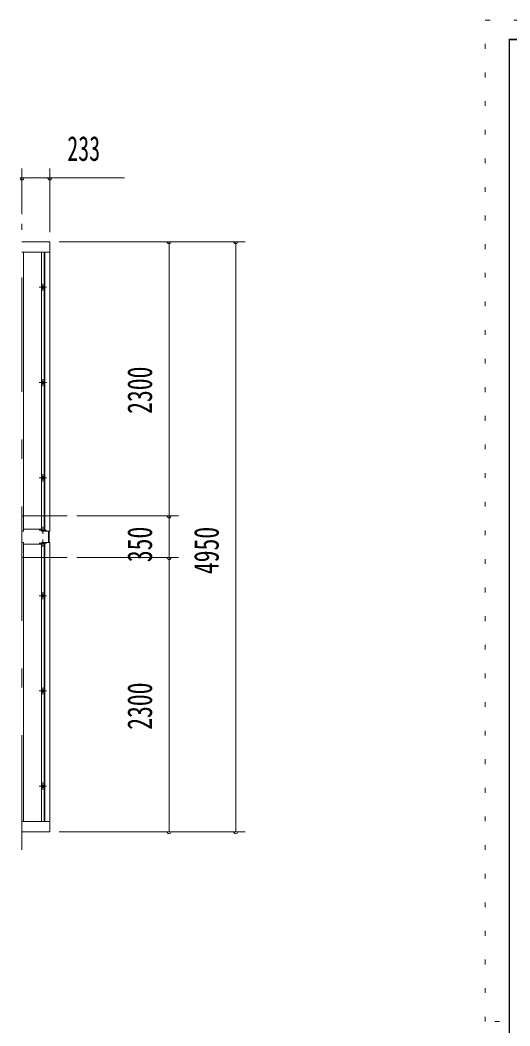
# Model space of a CAD drawing. Units: millimetres, scale not verified. Extents: x -34436 to 34436, y -16161 to 16159.
# Drawn here: x -15591 to -11477, y 7723 to 16159 of the extents above; entities that cross this region are included whole.
import ezdxf
from ezdxf.enums import TextEntityAlignment as Align

# ---------------------------------------------------------------- set-up
doc = ezdxf.new("R2010")
doc.units = ezdxf.units.MM
doc.header["$LTSCALE"] = 80
doc.linetypes.add('USER3', pattern=[24, 12, -5, 2, -5])
doc.linetypes.add('USER4', pattern=[3, 0.5, -2.5])
for name, color, linetype, lineweight in [('0-2_1-08BOLD', 7, 'Continuous', 18), ('0-3_1-28CENTER', 3, 'USER3', 18), ('0-4_1-48THIN', 4, 'Continuous', 18), ('0-5_1-58DIM', 3, 'Continuous', 18), ('0-C_F-F1PAPER', 5, 'Continuous', 18), ('0-D_F-E_J_ADD', 5, 'USER4', 18)]:
    doc.layers.add(name, color=color, linetype=linetype, lineweight=lineweight)
doc.styles.add('ＭＳ ゴシック', font='')
doc.styles.get('ＭＳ ゴシック').set_extended_font_data('MS Gothic')

msp = doc.modelspace()

# ---------------------------------------------------------------- linework, layer by layer
at = {"layer": '0-2_1-08BOLD'}
for p, q in [((-15341.95, 14213.05), (-15574.95, 14213.05)), ((-15351.95, 11777.13), (-15351.95, 11873.84)), ((-15346.95, 11873.84), (-15346.95, 11777.13)), ((-15574.95, 9437.92), (-15341.95, 9437.92))]:
    msp.add_line(p, q, dxfattribs=at)
for points in [[(-15574.95, 14300.48), (-15341.95, 14300.48), (-15341.95, 11873.84)], [(-15341.95, 11873.84), (-15381.95, 11873.84), (-15381.95, 14213.05)], [(-15381.95, 9437.92), (-15381.95, 11777.13), (-15341.95, 11777.13), (-15341.95, 9350.49), (-15574.95, 9350.49)]]:
    msp.add_lwpolyline(points, dxfattribs=at)
for centre in [(-15399.95, 13917.73), (-15399.95, 13118.68), (-15399.95, 12319.64), (-15399.95, 11331.33), (-15399.95, 10532.29), (-15399.95, 9733.24)]:
    msp.add_circle(centre, 10, dxfattribs=at)
for centre, start, end in [((-15399.95, 11869.09), 46.3961, 133.6039), ((-15399.95, 11890.09), 226.39838, 313.60162), ((-15399.95, 11760.88), 46.39838, 133.60162), ((-15399.95, 11781.88), 226.3961, 313.6039)]:
    msp.add_arc(centre, 14.5, start, end, dxfattribs=at)
at = {"layer": '0-3_1-28CENTER'}
for p, q in [((-15574.95, 9200.48), (-15574.95, 14450.49)), ((-15399.95, 13887.73), (-15399.95, 13947.73)), ((-15369.95, 13917.73), (-15429.95, 13917.73)), ((-15369.95, 13118.68), (-15429.95, 13118.68)), ((-15399.95, 13148.69), (-15399.95, 13088.68)), ((-15369.95, 12319.64), (-15429.95, 12319.64)), ((-15399.95, 12289.64), (-15399.95, 12349.63)), ((-15194.95, 12000.48), (-15574.95, 12000.48)), ((-15399.95, 11909.59), (-15399.95, 11849.59)), ((-15429.95, 11879.59), (-15369.95, 11879.59)), ((-15369.95, 11771.38), (-15429.95, 11771.38)), ((-15399.95, 11801.38), (-15399.95, 11741.39)), ((-15574.95, 11650.48), (-15194.95, 11650.48)), ((-15429.95, 11331.33), (-15369.95, 11331.33)), ((-15399.95, 11361.33), (-15399.95, 11301.33)), ((-15399.95, 10562.29), (-15399.95, 10502.28)), ((-15369.95, 10532.29), (-15429.95, 10532.29)), ((-15429.95, 9733.24), (-15369.95, 9733.24)), ((-15399.95, 9763.24), (-15399.95, 9703.25))]:
    msp.add_line(p, q, dxfattribs=at)
at = {"layer": '0-4_1-48THIN'}
for p, q in [((-15562.45, 11873.84), (-15562.45, 14213.05)), ((-15387.45, 14213.05), (-15387.45, 11873.84)), ((-15562.45, 11873.84), (-15574.95, 11873.84)), ((-15412.45, 11888.84), (-15562.45, 11888.84)), ((-15387.45, 11888.84), (-15381.95, 11888.84)), ((-15562.45, 11762.13), (-15412.45, 11762.13)), ((-15412.45, 11777.13), (-15412.45, 9437.92)), ((-15387.45, 11762.13), (-15381.95, 11762.13))]:
    msp.add_line(p, q, dxfattribs=at)
for points in [[(-15387.45, 11873.84), (-15412.45, 11873.84), (-15412.45, 14213.05)], [(-15562.45, 9437.92), (-15562.45, 11777.13), (-15574.95, 11777.13)], [(-15387.45, 9437.92), (-15387.45, 11777.13), (-15412.45, 11777.13)]]:
    msp.add_lwpolyline(points, dxfattribs=at)
at = {"layer": '0-5_1-58DIM'}
for p, q in [((-15574.95, 14530.49), (-15574.95, 14915.49)), ((-15341.95, 14915.49), (-15341.95, 14380.48)), ((-15558.95, 14835.49), (-15590.95, 14835.49)), ((-15574.95, 14835.49), (-15341.95, 14835.49)), ((-15325.95, 14835.49), (-15357.95, 14835.49)), ((-15341.95, 14835.49), (-14713.96, 14835.49)), ((-15261.95, 14300.48), (-13699.95, 14300.48)), ((-14323.94, 14300.48), (-14355.94, 14300.48)), ((-14339.95, 12000.48), (-14339.95, 14300.48)), ((-13763.95, 14300.48), (-13795.95, 14300.48)), ((-13779.95, 9350.49), (-13779.95, 14300.48)), ((-14259.95, 12000.48), (-15114.95, 12000.48)), ((-14323.94, 12000.48), (-14355.94, 12000.48)), ((-14339.95, 11650.48), (-14339.95, 12000.48)), ((-15114.95, 11650.48), (-14259.95, 11650.48)), ((-14323.94, 11650.48), (-14355.94, 11650.48)), ((-14339.95, 9350.49), (-14339.95, 11650.48)), ((-13699.95, 9350.49), (-15261.95, 9350.49)), ((-14323.94, 9350.49), (-14355.94, 9350.49)), ((-13763.95, 9350.49), (-13795.95, 9350.49))]:
    msp.add_line(p, q, dxfattribs=at)
for centre in [(-15574.95, 14835.49), (-15341.95, 14835.49), (-14339.94, 14300.48), (-13779.95, 14300.48), (-14339.94, 12000.48), (-14339.94, 11650.48), (-14339.94, 9350.49), (-13779.95, 9350.49)]:
    msp.add_arc(centre, 16, 180, 0, dxfattribs=at)
at = {"layer": '0-C_F-F1PAPER'}
for points in [[(34436.13, -16160.99), (-11483.87, -16160.99), (-11483.87, 15999.01), (34436.13, 15999.01)], [(34432.13, -16156.99), (-11479.87, -16156.99), (-11479.87, 15995.01), (34432.13, 15995.01)]]:
    msp.add_lwpolyline(points, close=True, dxfattribs=at)
at = {"layer": '0-D_F-E_J_ADD'}
msp.add_lwpolyline([(196.13, 7759.01), (-11683.87, 7759.01), (-11683.87, 16159.01), (196.13, 16159.01)], close=True, dxfattribs=at)

# ---------------------------------------------------------------- texts
at = {"layer": '0-5_1-58DIM', "color": 7, "style": 'ＭＳ ゴシック', "width": 0.65}
msp.add_text('233', height=208.4, dxfattribs=at).set_placement((-15195.03, 14915.49), align=Align.BOTTOM_LEFT)
at = {"layer": '0-5_1-58DIM', "color": 7, "style": 'ＭＳ ゴシック', "width": 0.7}
for s, p in [('2300', (-14419.94, 12856.19)), ('350', (-14419.94, 11612.25)), ('4950', (-13859.95, 11511.95)), ('2300', (-14419.94, 10206.19))]:
    msp.add_text(s, height=208.4, rotation=90, dxfattribs=at).set_placement(p, align=Align.BOTTOM_LEFT)

doc.saveas('drawing.dxf')
